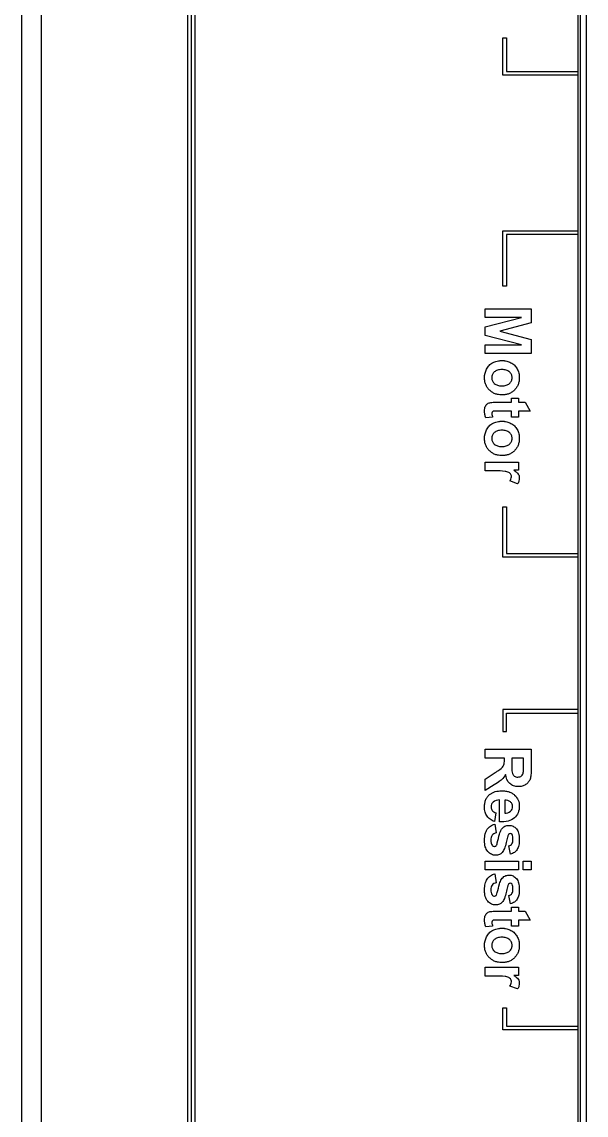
# Model space of a CAD drawing. Extents: x 0 to 94, y 0 to 195.
# Drawn here: x 1.5 to 36, y 40.8 to 107.7 of the extents above; entities that cross this region are included whole.
import ezdxf

# ---------------------------------------------------------------- set-up
doc = ezdxf.new("R2010")
doc.units = 0
doc.header["$LTSCALE"] = 4
doc.layers.get('0').update_dxf_attribs({"linetype": 'CONTINUOUS'})

msp = doc.modelspace()

# ---------------------------------------------------------------- linework, layer by layer
at = {"color": 7, "linetype": 'Continuous'}
for p, q in [((2.738, 23.162), (2.738, 182.462)), ((1.538, 23.688), (1.538, 181.938)), ((11.689, 25.458), (11.689, 180.167)), ((11.915, 28.771), (11.915, 150.829)), ((12.14, 28.771), (12.14, 150.829)), ((35.554, 31.972), (35.554, 149.247)), ((35.669, 149.362), (35.669, 29.237)), ((36.044, 149.362), (36.044, 28.862)), ((30.953, 104.4), (30.953, 106.672)), ((30.953, 106.672), (31.176, 106.672)), ((31.176, 106.672), (31.176, 104.623)), ((35.554, 104.4), (30.953, 104.4)), ((31.176, 104.623), (35.554, 104.623)), ((30.953, 91.506), (30.953, 94.872)), ((30.953, 94.872), (35.554, 94.872)), ((31.176, 94.65), (31.176, 91.506)), ((35.554, 94.65), (31.176, 94.65)), ((31.176, 91.506), (30.953, 91.506)), ((29.874, 89.575), (29.874, 90.103)), ((29.874, 90.103), (32.687, 90.103)), ((32.088, 89.575), (29.874, 89.575)), ((29.874, 89.018), (32.088, 89.575)), ((32.687, 90.103), (32.687, 89.253)), ((29.874, 88.472), (29.874, 89.018)), ((32.687, 89.253), (30.768, 88.742)), ((32.088, 87.914), (29.874, 88.472)), ((30.768, 88.742), (32.687, 88.238)), ((32.687, 88.238), (32.687, 87.386)), ((29.874, 87.386), (29.874, 87.914)), ((29.874, 87.914), (32.088, 87.914)), ((32.687, 87.386), (29.874, 87.386)), ((30.594, 84.401), (31.482, 84.401)), ((31.482, 84.401), (31.482, 84.648)), ((31.482, 84.648), (31.912, 84.648)), ((31.912, 84.648), (31.912, 84.401)), ((31.912, 84.401), (32.317, 84.401)), ((32.317, 84.401), (32.631, 83.86)), ((31.482, 83.86), (30.661, 83.86)), ((31.482, 83.492), (31.482, 83.86)), ((31.912, 83.86), (31.912, 83.492)), ((32.631, 83.86), (31.912, 83.86)), ((30.327, 83.493), (29.909, 83.447)), ((31.912, 83.492), (31.482, 83.492)), ((29.874, 80.201), (29.874, 80.74)), ((29.874, 80.74), (31.912, 80.74)), ((30.504, 80.201), (29.874, 80.201)), ((31.912, 80.24), (31.622, 80.24)), ((31.912, 80.74), (31.912, 80.24)), ((31.856, 79.421), (31.386, 79.587)), ((30.953, 74.927), (30.953, 78.015)), ((30.953, 78.015), (31.176, 78.015)), ((31.176, 78.015), (31.176, 75.151)), ((35.554, 74.927), (30.953, 74.927)), ((31.176, 75.151), (35.554, 75.151)), ((35.554, 65.622), (30.953, 65.622)), ((30.953, 65.622), (30.953, 64.276)), ((31.176, 65.4), (35.554, 65.4)), ((31.176, 64.276), (31.176, 65.4)), ((30.953, 64.276), (31.176, 64.276)), ((29.874, 63.203), (32.687, 63.203)), ((29.874, 62.636), (29.874, 63.203)), ((32.687, 63.203), (32.687, 62.008)), ((31.048, 62.636), (29.874, 62.636)), ((31.048, 62.52), (31.048, 62.636)), ((32.211, 62.636), (31.497, 62.636)), ((31.497, 62.636), (31.497, 62.215)), ((32.211, 62.192), (32.211, 62.636)), ((29.874, 61.354), (30.486, 61.764)), ((29.874, 60.675), (29.874, 61.354)), ((30.423, 61.018), (29.874, 60.675)), ((30.738, 58.744), (30.738, 60.095)), ((31.068, 60.085), (31.068, 59.279)), ((30.523, 59.31), (30.433, 58.773)), ((30.456, 58.612), (30.538, 58.071)), ((31.419, 56.778), (31.325, 57.287)), ((29.874, 56.355), (31.912, 56.355)), ((29.874, 55.816), (29.874, 56.355)), ((31.912, 56.355), (31.912, 55.816)), ((32.188, 56.355), (32.687, 56.355)), ((32.188, 55.816), (32.188, 56.355)), ((32.687, 56.355), (32.687, 55.816)), ((31.912, 55.816), (29.874, 55.816)), ((30.456, 55.571), (30.538, 55.03)), ((32.687, 55.816), (32.188, 55.816)), ((31.419, 53.737), (31.325, 54.245)), ((31.482, 53.536), (31.912, 53.536)), ((31.482, 53.289), (31.482, 53.536)), ((31.912, 53.536), (31.912, 53.289)), ((30.594, 53.289), (31.482, 53.289)), ((31.912, 53.289), (32.317, 53.289)), ((32.317, 53.289), (32.631, 52.748)), ((30.327, 52.381), (29.909, 52.335)), ((31.482, 52.748), (30.661, 52.748)), ((31.482, 52.38), (31.482, 52.748)), ((31.912, 52.38), (31.482, 52.38)), ((32.631, 52.748), (31.912, 52.748)), ((31.912, 52.748), (31.912, 52.38)), ((29.874, 49.864), (31.912, 49.864)), ((29.874, 49.325), (29.874, 49.864)), ((31.912, 49.864), (31.912, 49.363)), ((30.504, 49.325), (29.874, 49.325)), ((31.912, 49.363), (31.622, 49.363)), ((31.856, 48.544), (31.386, 48.711)), ((30.953, 47.388), (31.176, 47.388)), ((30.953, 46.042), (30.953, 47.388)), ((31.176, 47.388), (31.176, 46.264)), ((31.176, 46.264), (35.554, 46.264)), ((35.554, 46.042), (30.953, 46.042))]:
    msp.add_line(p, q, dxfattribs=at)
for points, knots in [([(30.854, 84.848), (30.795, 84.85), (30.666, 84.863), (30.475, 84.915), (30.289, 85.01), (30.128, 85.141), (29.994, 85.3), (29.897, 85.482), (29.84, 85.683), (29.813, 86.007), (29.892, 86.36), (30.074, 86.627), (30.21, 86.748), (30.326, 86.822), (30.456, 86.879), (30.6, 86.921), (30.728, 86.941), (30.837, 86.949), (30.893, 86.95), (30.922, 86.95)], [0, 0, 0, 0, 0.0532, 0.115833, 0.177008, 0.239301, 0.30133, 0.361757, 0.423258, 0.488382, 0.652808, 0.734481, 0.77476, 0.81552, 0.857699, 0.902074, 0.949313, 0.974196, 1, 1, 1, 1]), ([(30.922, 86.95), (30.944, 86.95), (30.989, 86.949), (31.077, 86.941), (31.233, 86.911), (31.447, 86.828), (31.673, 86.669), (31.837, 86.447), (31.92, 86.231), (31.953, 86.046), (31.962, 85.876), (31.947, 85.684), (31.89, 85.48), (31.794, 85.296), (31.662, 85.139), (31.503, 85.009), (31.319, 84.914), (31.115, 84.859), (30.958, 84.846), (30.869, 84.848), (30.854, 84.848)], [0, 0, 0, 0, 0.019868, 0.039634, 0.079358, 0.160897, 0.24218, 0.322268, 0.404097, 0.446053, 0.489543, 0.555468, 0.617245, 0.677355, 0.738477, 0.799634, 0.859739, 0.921334, 0.986792, 1, 1, 1, 1]), ([(30.893, 86.398), (30.845, 86.398), (30.755, 86.392), (30.593, 86.357), (30.424, 86.272), (30.294, 86.1), (30.255, 85.899), (30.294, 85.698), (30.425, 85.528), (30.594, 85.44), (30.757, 85.407), (30.858, 85.402), (30.916, 85.402), (30.925, 85.402)], [0, 0, 0, 0, 0.078701, 0.149252, 0.271731, 0.382342, 0.491352, 0.600291, 0.710506, 0.83406, 0.904959, 0.98447, 1, 1, 1, 1]), ([(30.925, 85.402), (30.963, 85.403), (31.043, 85.409), (31.194, 85.44), (31.361, 85.528), (31.492, 85.698), (31.532, 85.899), (31.492, 86.1), (31.362, 86.272), (31.193, 86.357), (31.032, 86.392), (30.941, 86.398), (30.893, 86.398)], [0, 0, 0, 0, 0.06438, 0.136515, 0.263649, 0.377849, 0.490742, 0.603707, 0.718318, 0.845295, 0.918429, 1, 1, 1, 1]), ([(29.909, 83.447), (29.881, 83.511), (29.84, 83.652), (29.824, 83.844), (29.835, 84.009), (29.872, 84.133), (29.926, 84.236), (30.03, 84.342), (30.14, 84.372), (30.214, 84.384)], [0, 0, 0, 0, 0.183325, 0.381031, 0.502985, 0.616214, 0.717658, 0.804601, 1, 1, 1, 1]), ([(30.214, 84.384), (30.233, 84.387), (30.36, 84.401), (30.487, 84.401), (30.594, 84.401)], [0, 0, 0, 0, 0.156231, 1, 1, 1, 1]), ([(30.661, 83.86), (30.595, 83.86), (30.509, 83.86), (30.413, 83.855), (30.374, 83.851), (30.35, 83.843), (30.326, 83.829), (30.3, 83.802), (30.279, 83.759), (30.268, 83.652), (30.302, 83.563), (30.327, 83.493)], [0, 0, 0, 0, 0.283985, 0.369898, 0.418667, 0.448838, 0.478645, 0.540735, 0.607004, 0.67894, 1, 1, 1, 1]), ([(30.854, 81.14), (30.795, 81.142), (30.666, 81.154), (30.475, 81.207), (30.289, 81.302), (30.128, 81.433), (29.994, 81.591), (29.897, 81.773), (29.84, 81.975), (29.813, 82.299), (29.892, 82.651), (30.074, 82.919), (30.21, 83.04), (30.326, 83.114), (30.456, 83.171), (30.6, 83.212), (30.728, 83.233), (30.837, 83.241), (30.893, 83.242), (30.922, 83.242)], [0, 0, 0, 0, 0.053197, 0.115821, 0.176972, 0.239205, 0.301249, 0.361719, 0.423268, 0.488412, 0.652828, 0.734497, 0.774772, 0.815531, 0.857708, 0.902079, 0.949316, 0.974198, 1, 1, 1, 1]), ([(30.922, 83.242), (30.944, 83.242), (30.989, 83.241), (31.077, 83.232), (31.233, 83.203), (31.447, 83.12), (31.673, 82.961), (31.837, 82.739), (31.938, 82.477), (31.966, 82.214), (31.947, 81.975), (31.89, 81.771), (31.794, 81.588), (31.662, 81.43), (31.503, 81.3), (31.319, 81.206), (31.115, 81.15), (30.958, 81.138), (30.869, 81.14), (30.854, 81.14)], [0, 0, 0, 0, 0.019872, 0.03964, 0.07937, 0.160922, 0.242217, 0.322318, 0.404231, 0.489613, 0.55546, 0.617203, 0.677306, 0.738436, 0.799602, 0.859717, 0.921322, 0.98679, 1, 1, 1, 1]), ([(30.893, 82.69), (30.845, 82.69), (30.755, 82.685), (30.593, 82.651), (30.425, 82.563), (30.294, 82.392), (30.255, 82.191), (30.294, 81.99), (30.425, 81.82), (30.594, 81.731), (30.757, 81.699), (30.849, 81.694), (30.897, 81.694)], [0, 0, 0, 0, 0.079772, 0.151164, 0.276401, 0.388524, 0.499187, 0.609921, 0.721756, 0.847277, 0.91926, 1, 1, 1, 1]), ([(30.897, 81.694), (30.944, 81.694), (31.033, 81.699), (31.194, 81.732), (31.361, 81.82), (31.492, 81.99), (31.531, 82.191), (31.492, 82.392), (31.361, 82.563), (31.193, 82.651), (31.031, 82.685), (30.941, 82.69), (30.893, 82.69)], [0, 0, 0, 0, 0.079176, 0.150135, 0.275273, 0.387547, 0.498728, 0.609838, 0.7224, 0.848206, 0.919902, 1, 1, 1, 1]), ([(31.187, 80.156), (31.153, 80.165), (30.926, 80.202), (30.697, 80.201), (30.504, 80.201)], [0, 0, 0, 0, 0.154224, 1, 1, 1, 1]), ([(31.622, 80.24), (31.681, 80.203), (31.78, 80.135), (31.894, 80.021), (31.948, 79.899), (31.965, 79.756), (31.94, 79.59), (31.889, 79.475), (31.856, 79.421)], [0, 0, 0, 0, 0.214972, 0.366767, 0.490032, 0.617622, 0.805103, 1, 1, 1, 1]), ([(31.386, 79.587), (31.435, 79.662), (31.488, 79.786), (31.465, 79.945), (31.392, 80.085), (31.269, 80.133), (31.187, 80.156)], [0, 0, 0, 0, 0.367402, 0.512277, 0.6478, 1, 1, 1, 1]), ([(30.9, 62.064), (30.926, 62.089), (30.973, 62.141), (31.025, 62.239), (31.045, 62.368), (31.048, 62.464), (31.048, 62.52)], [0, 0, 0, 0, 0.221122, 0.419438, 0.658888, 1, 1, 1, 1]), ([(31.497, 62.215), (31.497, 62.154), (31.502, 61.984), (31.497, 61.808), (31.532, 61.705)], [0, 0, 0, 0, 0.361372, 1, 1, 1, 1]), ([(32.202, 61.778), (32.204, 61.795), (32.212, 61.933), (32.211, 62.071), (32.211, 62.192)], [0, 0, 0, 0, 0.125904, 1, 1, 1, 1]), ([(30.486, 61.764), (30.536, 61.798), (30.676, 61.894), (30.82, 61.988), (30.9, 62.064)], [0, 0, 0, 0, 0.352187, 1, 1, 1, 1]), ([(32.687, 62.008), (32.687, 61.878), (32.679, 61.658), (32.632, 61.367), (32.514, 61.159), (32.345, 61.015), (32.134, 60.922), (31.927, 60.898), (31.75, 60.91), (31.566, 60.956), (31.26, 61.134), (31.145, 61.443), (31.116, 61.645)], [0, 0, 0, 0, 0.142442, 0.241856, 0.319261, 0.39896, 0.481954, 0.568743, 0.624251, 0.676139, 0.775656, 1, 1, 1, 1]), ([(31.532, 61.705), (31.553, 61.642), (31.618, 61.553), (31.749, 61.496), (31.866, 61.484), (31.988, 61.498), (32.134, 61.578), (32.188, 61.699), (32.202, 61.778)], [0, 0, 0, 0, 0.219389, 0.334509, 0.463669, 0.606805, 0.734759, 1, 1, 1, 1]), ([(30.88, 61.342), (30.855, 61.319), (30.711, 61.199), (30.553, 61.099), (30.423, 61.018)], [0, 0, 0, 0, 0.179805, 1, 1, 1, 1]), ([(30.433, 58.773), (30.341, 58.805), (30.169, 58.889), (29.968, 59.092), (29.871, 59.309), (29.834, 59.502), (29.824, 59.688), (29.84, 59.9), (29.905, 60.121), (30.016, 60.307), (30.161, 60.444), (30.323, 60.539), (30.492, 60.602), (30.679, 60.64), (30.89, 60.651), (31.111, 60.638), (31.274, 60.601), (31.355, 60.572), (31.368, 60.567)], [0, 0, 0, 0, 0.089009, 0.171583, 0.255884, 0.301454, 0.350516, 0.426416, 0.494502, 0.558346, 0.622257, 0.674774, 0.728959, 0.786356, 0.848272, 0.921364, 0.987678, 1, 1, 1, 1]), ([(31.368, 60.567), (31.418, 60.548), (31.527, 60.497), (31.722, 60.353), (31.914, 60.092), (31.958, 59.838), (31.958, 59.713)], [0, 0, 0, 0, 0.146815, 0.32396, 0.65844, 1, 1, 1, 1]), ([(30.738, 60.095), (30.606, 60.091), (30.401, 60.036), (30.252, 59.828), (30.224, 59.672), (30.241, 59.538), (30.319, 59.391), (30.44, 59.333), (30.523, 59.31)], [0, 0, 0, 0, 0.322338, 0.462595, 0.604318, 0.700521, 0.789612, 1, 1, 1, 1]), ([(31.958, 59.713), (31.958, 59.575), (31.917, 59.304), (31.669, 58.958), (31.246, 58.76), (30.919, 58.74), (30.738, 58.744)], [0, 0, 0, 0, 0.234149, 0.451323, 0.69283, 1, 1, 1, 1]), ([(31.068, 59.279), (31.193, 59.282), (31.444, 59.34), (31.567, 59.634), (31.525, 59.845), (31.383, 60.038), (31.19, 60.086), (31.068, 60.085)], [0, 0, 0, 0, 0.273384, 0.495591, 0.614914, 0.733032, 1, 1, 1, 1]), ([(30.511, 56.709), (30.422, 56.709), (30.236, 56.75), (30.003, 56.942), (29.881, 57.187), (29.835, 57.428), (29.825, 57.63), (29.834, 57.827), (29.873, 58.054), (29.976, 58.297), (30.186, 58.511), (30.364, 58.588), (30.456, 58.612)], [0, 0, 0, 0, 0.105134, 0.216335, 0.345149, 0.420337, 0.505291, 0.583107, 0.653376, 0.776576, 0.887926, 1, 1, 1, 1]), ([(30.611, 57.469), (30.651, 57.648), (30.721, 57.927), (30.814, 58.208), (30.874, 58.296)], [0, 0, 0, 0, 0.632609, 1, 1, 1, 1]), ([(30.874, 58.296), (30.924, 58.37), (31.025, 58.467), (31.195, 58.529), (31.329, 58.542), (31.459, 58.53), (31.579, 58.49), (31.687, 58.422), (31.822, 58.293), (31.941, 58.038), (31.958, 57.808), (31.958, 57.68)], [0, 0, 0, 0, 0.154889, 0.230515, 0.311227, 0.385111, 0.456232, 0.528257, 0.604728, 0.777667, 1, 1, 1, 1]), ([(30.538, 58.071), (30.448, 58.051), (30.254, 57.952), (30.218, 57.738), (30.218, 57.636)], [0, 0, 0, 0, 0.474935, 1, 1, 1, 1]), ([(30.218, 57.636), (30.218, 57.574), (30.226, 57.465), (30.275, 57.333), (30.354, 57.261), (30.43, 57.247), (30.495, 57.256), (30.55, 57.289), (30.585, 57.368), (30.602, 57.43), (30.611, 57.469)], [0, 0, 0, 0, 0.230725, 0.410276, 0.513325, 0.617215, 0.688445, 0.755915, 0.849678, 1, 1, 1, 1]), ([(31.152, 57.479), (31.124, 57.355), (31.065, 57.147), (30.941, 56.88), (30.741, 56.731), (30.589, 56.709), (30.511, 56.709)], [0, 0, 0, 0, 0.347493, 0.593419, 0.788007, 1, 1, 1, 1]), ([(31.304, 57.983), (31.269, 57.936), (31.224, 57.761), (31.178, 57.594), (31.152, 57.479)], [0, 0, 0, 0, 0.331637, 1, 1, 1, 1]), ([(31.57, 57.67), (31.57, 57.774), (31.583, 57.939), (31.408, 58.063), (31.326, 58.013), (31.304, 57.983)], [0, 0, 0, 0, 0.567108, 0.796062, 1, 1, 1, 1]), ([(31.325, 57.287), (31.396, 57.306), (31.548, 57.404), (31.57, 57.581), (31.57, 57.67)], [0, 0, 0, 0, 0.451673, 1, 1, 1, 1]), ([(31.958, 57.68), (31.958, 57.558), (31.945, 57.343), (31.845, 57.058), (31.657, 56.87), (31.501, 56.802), (31.419, 56.778)], [0, 0, 0, 0, 0.320535, 0.563082, 0.774005, 1, 1, 1, 1]), ([(30.511, 53.668), (30.422, 53.668), (30.236, 53.709), (30.003, 53.9), (29.881, 54.146), (29.835, 54.387), (29.825, 54.589), (29.834, 54.786), (29.873, 55.013), (29.976, 55.256), (30.186, 55.47), (30.364, 55.548), (30.456, 55.571)], [0, 0, 0, 0, 0.105125, 0.216315, 0.345117, 0.420299, 0.505245, 0.583054, 0.653316, 0.776505, 0.887863, 1, 1, 1, 1]), ([(30.874, 55.255), (30.924, 55.328), (31.025, 55.426), (31.195, 55.487), (31.329, 55.501), (31.459, 55.488), (31.579, 55.448), (31.687, 55.381), (31.822, 55.252), (31.941, 54.997), (31.958, 54.767), (31.958, 54.639)], [0, 0, 0, 0, 0.154889, 0.230515, 0.311227, 0.385111, 0.456232, 0.528257, 0.604728, 0.777667, 1, 1, 1, 1]), ([(30.538, 55.03), (30.448, 55.01), (30.254, 54.911), (30.218, 54.697), (30.218, 54.595)], [0, 0, 0, 0, 0.474529, 1, 1, 1, 1]), ([(30.611, 54.428), (30.651, 54.607), (30.721, 54.886), (30.814, 55.167), (30.874, 55.255)], [0, 0, 0, 0, 0.632818, 1, 1, 1, 1]), ([(31.304, 54.942), (31.269, 54.895), (31.224, 54.72), (31.178, 54.553), (31.152, 54.438)], [0, 0, 0, 0, 0.331637, 1, 1, 1, 1]), ([(31.57, 54.629), (31.57, 54.733), (31.583, 54.898), (31.408, 55.022), (31.326, 54.972), (31.304, 54.942)], [0, 0, 0, 0, 0.567108, 0.796062, 1, 1, 1, 1]), ([(30.218, 54.595), (30.218, 54.487), (30.229, 54.334), (30.354, 54.22), (30.447, 54.201), (30.514, 54.223), (30.54, 54.247)], [0, 0, 0, 0, 0.541876, 0.67938, 0.818287, 1, 1, 1, 1]), ([(31.152, 54.438), (31.124, 54.314), (31.066, 54.106), (30.94, 53.839), (30.741, 53.69), (30.589, 53.668), (30.511, 53.668)], [0, 0, 0, 0, 0.347493, 0.593098, 0.787962, 1, 1, 1, 1]), ([(30.54, 54.247), (30.548, 54.255), (30.584, 54.31), (30.599, 54.375), (30.611, 54.428)], [0, 0, 0, 0, 0.166151, 1, 1, 1, 1]), ([(31.325, 54.245), (31.396, 54.265), (31.548, 54.363), (31.57, 54.54), (31.57, 54.629)], [0, 0, 0, 0, 0.451673, 1, 1, 1, 1]), ([(31.958, 54.639), (31.958, 54.517), (31.945, 54.302), (31.845, 54.017), (31.657, 53.829), (31.501, 53.761), (31.419, 53.737)], [0, 0, 0, 0, 0.320599, 0.562869, 0.773991, 1, 1, 1, 1]), ([(29.909, 52.335), (29.881, 52.4), (29.84, 52.54), (29.824, 52.732), (29.835, 52.898), (29.872, 53.022), (29.926, 53.124), (30.03, 53.23), (30.14, 53.26), (30.214, 53.272)], [0, 0, 0, 0, 0.183325, 0.381031, 0.502985, 0.616214, 0.717658, 0.804601, 1, 1, 1, 1]), ([(30.214, 53.272), (30.233, 53.275), (30.36, 53.289), (30.487, 53.289), (30.594, 53.289)], [0, 0, 0, 0, 0.156231, 1, 1, 1, 1]), ([(30.854, 50.146), (30.795, 50.148), (30.666, 50.161), (30.475, 50.213), (30.289, 50.308), (30.128, 50.439), (29.994, 50.597), (29.897, 50.779), (29.84, 50.981), (29.813, 51.305), (29.892, 51.657), (30.074, 51.925), (30.21, 52.046), (30.326, 52.12), (30.456, 52.177), (30.6, 52.218), (30.728, 52.239), (30.837, 52.247), (30.893, 52.248), (30.922, 52.248)], [0, 0, 0, 0, 0.0532, 0.115831, 0.177006, 0.239297, 0.301276, 0.361709, 0.423244, 0.488389, 0.652812, 0.734485, 0.774762, 0.815522, 0.857701, 0.902075, 0.949313, 0.974197, 1, 1, 1, 1]), ([(30.661, 52.748), (30.595, 52.748), (30.509, 52.748), (30.413, 52.743), (30.374, 52.74), (30.35, 52.731), (30.326, 52.717), (30.3, 52.69), (30.279, 52.647), (30.268, 52.54), (30.302, 52.451), (30.327, 52.381)], [0, 0, 0, 0, 0.283963, 0.36987, 0.418635, 0.448769, 0.478487, 0.54077, 0.607034, 0.678964, 1, 1, 1, 1]), ([(30.922, 52.248), (30.944, 52.248), (30.989, 52.247), (31.077, 52.239), (31.233, 52.209), (31.447, 52.126), (31.673, 51.967), (31.837, 51.745), (31.92, 51.529), (31.953, 51.343), (31.962, 51.174), (31.947, 50.981), (31.89, 50.777), (31.794, 50.594), (31.662, 50.436), (31.503, 50.306), (31.319, 50.212), (31.115, 50.156), (30.958, 50.144), (30.869, 50.146), (30.854, 50.146)], [0, 0, 0, 0, 0.019868, 0.039633, 0.079357, 0.160897, 0.242179, 0.322267, 0.404114, 0.446115, 0.489693, 0.55553, 0.617263, 0.677357, 0.738477, 0.799634, 0.859739, 0.921334, 0.986793, 1, 1, 1, 1]), ([(30.893, 51.696), (30.845, 51.696), (30.755, 51.69), (30.593, 51.655), (30.424, 51.569), (30.294, 51.398), (30.255, 51.197), (30.294, 50.996), (30.425, 50.826), (30.594, 50.737), (30.757, 50.705), (30.858, 50.699), (30.916, 50.7), (30.925, 50.7)], [0, 0, 0, 0, 0.078697, 0.149243, 0.271716, 0.382321, 0.491325, 0.600363, 0.710487, 0.834086, 0.904967, 0.984471, 1, 1, 1, 1]), ([(30.925, 50.7), (30.963, 50.701), (31.043, 50.707), (31.194, 50.738), (31.361, 50.826), (31.492, 50.996), (31.531, 51.197), (31.492, 51.398), (31.362, 51.569), (31.193, 51.655), (31.032, 51.69), (30.941, 51.696), (30.893, 51.696)], [0, 0, 0, 0, 0.064374, 0.136491, 0.263671, 0.377776, 0.490771, 0.60373, 0.718335, 0.845304, 0.918434, 1, 1, 1, 1]), ([(31.187, 49.28), (31.153, 49.29), (30.926, 49.326), (30.697, 49.325), (30.504, 49.325)], [0, 0, 0, 0, 0.154157, 1, 1, 1, 1]), ([(31.386, 48.711), (31.435, 48.786), (31.488, 48.91), (31.465, 49.069), (31.392, 49.209), (31.269, 49.258), (31.187, 49.28)], [0, 0, 0, 0, 0.367277, 0.512103, 0.647579, 1, 1, 1, 1]), ([(31.622, 49.363), (31.681, 49.326), (31.78, 49.259), (31.894, 49.145), (31.948, 49.023), (31.965, 48.88), (31.94, 48.714), (31.889, 48.599), (31.856, 48.544)], [0, 0, 0, 0, 0.214972, 0.366767, 0.490032, 0.617622, 0.805103, 1, 1, 1, 1])]:
    msp.add_open_spline(points, degree=3, knots=knots, dxfattribs=at)
msp.add_open_spline([(31.116, 61.645), (31.051, 61.535), (30.973, 61.429), (30.88, 61.342)], degree=3, dxfattribs=at)

doc.saveas('drawing.dxf')
